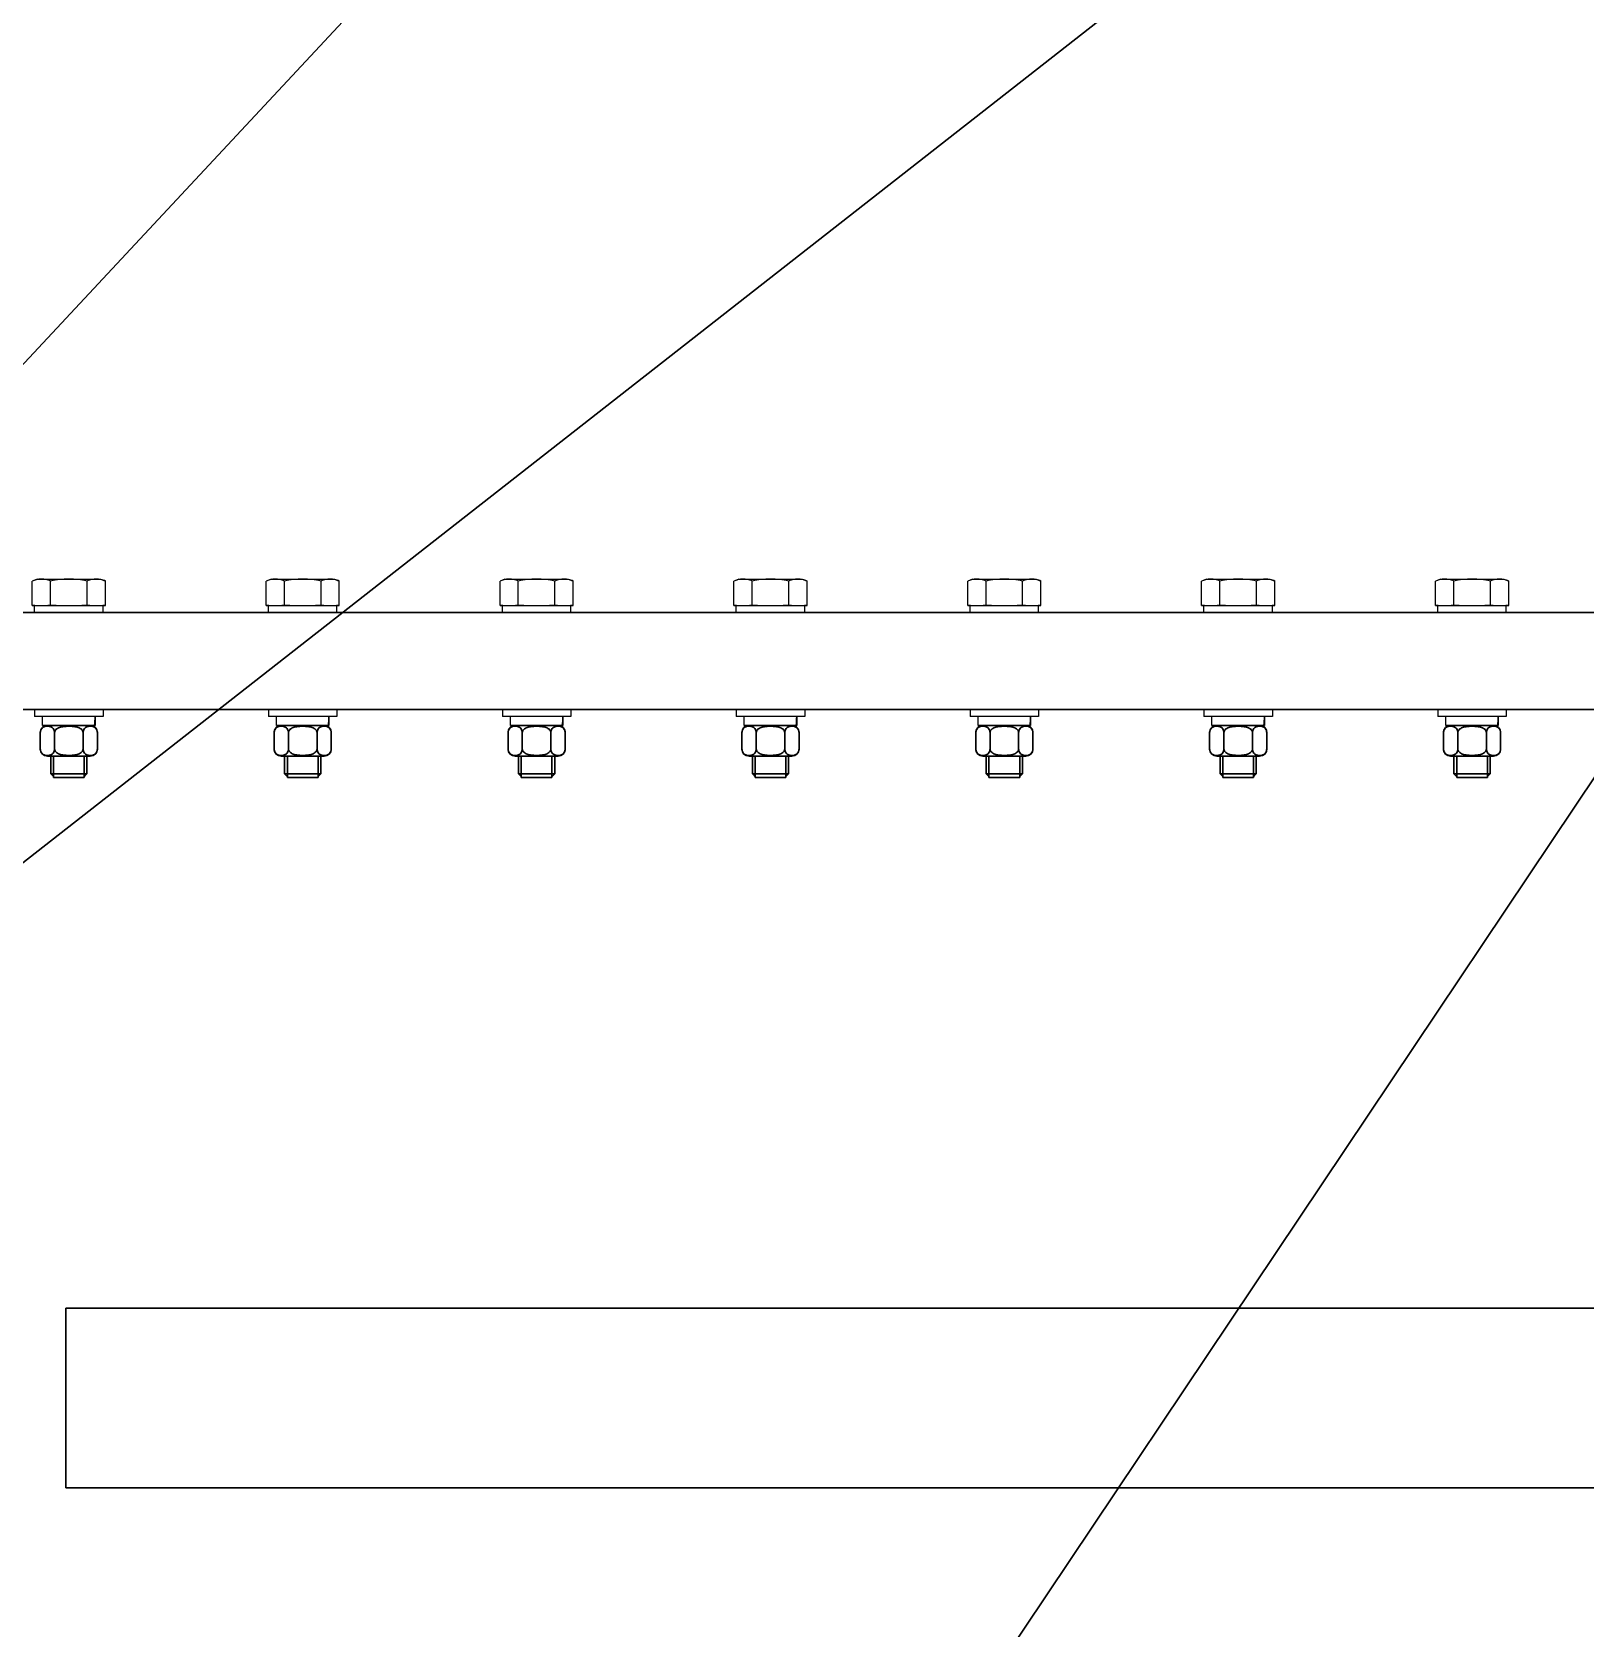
# Model space of a CAD drawing. Extents: x 54056 to 359947, y -41534 to 373650.
# Drawn here: x 80599 to 81143, y -35561 to -35001 of the extents above; entities that cross this region are included whole.
import ezdxf

# ---------------------------------------------------------------- set-up
doc = ezdxf.new("R2010")
doc.units = 0
doc.header["$LTSCALE"] = 3
doc.header["$MEASUREMENT"] = 0
doc.layers.get('0').update_dxf_attribs({"linetype": 'CONTINUOUS', "lineweight": 30})
doc.layers.add('02___PRT_ALL_AXES', color=7, linetype='CONTINUOUS')

msp = doc.modelspace()

# ---------------------------------------------------------------- linework, layer by layer
at = {"color": 1, "linetype": 'ByBlock'}
for p, q in [((80320.527, -35413.116), (80829.066, -34867.672)), ((80456.065, -35402.153), (81133.563, -34871.772)), ((80854.254, -35699.5), (81407.408, -34873.469))]:
    msp.add_line(p, q, dxfattribs=at)
at = {"color": 7, "linetype": 'Continuous'}
for p, q in [((79425.74, -35205.153), (81387.74, -35205.153)), ((80598.908, -35202.653), (80599.864, -35202.653)), ((80604.369, -35202.653), (80607.236, -35202.653)), ((80616.244, -35202.653), (80619.111, -35202.653)), ((80623.616, -35202.653), (80624.572, -35202.653)), ((80680.908, -35202.653), (80681.864, -35202.653)), ((80686.369, -35202.653), (80689.236, -35202.653)), ((80698.244, -35202.653), (80701.111, -35202.653)), ((80705.616, -35202.653), (80706.572, -35202.653)), ((80762.908, -35202.653), (80763.864, -35202.653)), ((80768.369, -35202.653), (80771.236, -35202.653)), ((80780.244, -35202.653), (80783.111, -35202.653)), ((80787.616, -35202.653), (80788.572, -35202.653)), ((80844.908, -35202.653), (80845.864, -35202.653)), ((80850.369, -35202.653), (80853.236, -35202.653)), ((80862.244, -35202.653), (80865.111, -35202.653)), ((80869.616, -35202.653), (80870.572, -35202.653)), ((80926.908, -35202.653), (80927.864, -35202.653)), ((80932.369, -35202.653), (80935.236, -35202.653)), ((80944.244, -35202.653), (80947.111, -35202.653)), ((80951.616, -35202.653), (80952.572, -35202.653)), ((81008.908, -35202.653), (81009.864, -35202.653)), ((81014.369, -35202.653), (81017.236, -35202.653)), ((81026.244, -35202.653), (81029.111, -35202.653)), ((81033.616, -35202.653), (81034.572, -35202.653)), ((81090.908, -35202.653), (81091.864, -35202.653)), ((81096.369, -35202.653), (81099.236, -35202.653)), ((81108.244, -35202.653), (81111.111, -35202.653)), ((81115.616, -35202.653), (81116.572, -35202.653)), ((81210.74, -35239.153), (79419.74, -35239.153)), ((80602.54, -35244.753), (80620.94, -35244.753)), ((80620.744, -35244.753), (80620.744, -35244.747)), ((80620.94, -35244.753), (80620.94, -35241.98)), ((80684.54, -35244.753), (80702.94, -35244.753)), ((80702.744, -35244.753), (80702.744, -35244.747)), ((80702.94, -35244.753), (80702.94, -35241.98)), ((80766.54, -35244.753), (80784.94, -35244.753)), ((80784.744, -35244.753), (80784.744, -35244.747)), ((80784.94, -35244.753), (80784.94, -35241.98)), ((80848.54, -35244.753), (80866.94, -35244.753)), ((80866.744, -35244.753), (80866.744, -35244.747)), ((80866.94, -35244.753), (80866.94, -35241.98)), ((80930.54, -35244.753), (80948.94, -35244.753)), ((80948.744, -35244.753), (80948.744, -35244.747)), ((80948.94, -35244.753), (80948.94, -35241.98)), ((81012.54, -35244.753), (81030.94, -35244.753)), ((81030.744, -35244.753), (81030.744, -35244.747)), ((81030.94, -35244.753), (81030.94, -35241.98)), ((81094.54, -35244.753), (81112.94, -35244.753)), ((81112.744, -35244.753), (81112.744, -35244.747)), ((81112.94, -35244.753), (81112.94, -35241.98)), ((80601.725, -35253.049), (80601.725, -35247.257)), ((80606.733, -35253.049), (80606.733, -35247.257)), ((80616.748, -35253.049), (80616.748, -35247.257)), ((80621.755, -35253.049), (80621.755, -35247.257)), ((80683.725, -35253.049), (80683.725, -35247.257)), ((80688.733, -35253.049), (80688.733, -35247.257)), ((80698.748, -35253.049), (80698.748, -35247.257)), ((80703.755, -35253.049), (80703.755, -35247.257)), ((80765.725, -35253.049), (80765.725, -35247.257)), ((80770.733, -35253.049), (80770.733, -35247.257)), ((80780.748, -35253.049), (80780.748, -35247.257)), ((80785.755, -35253.049), (80785.755, -35247.257)), ((80847.725, -35253.049), (80847.725, -35247.257)), ((80852.733, -35253.049), (80852.733, -35247.257)), ((80862.748, -35253.049), (80862.748, -35247.257)), ((80867.755, -35253.049), (80867.755, -35247.257)), ((80929.725, -35253.049), (80929.725, -35247.257)), ((80934.733, -35253.049), (80934.733, -35247.257)), ((80944.748, -35253.049), (80944.748, -35247.257)), ((80949.755, -35253.049), (80949.755, -35247.257)), ((81011.725, -35253.049), (81011.725, -35247.257)), ((81016.733, -35253.049), (81016.733, -35247.257)), ((81026.748, -35253.049), (81026.748, -35247.257)), ((81031.755, -35253.049), (81031.755, -35247.257)), ((81093.725, -35253.049), (81093.725, -35247.257)), ((81098.733, -35253.049), (81098.733, -35247.257)), ((81108.748, -35253.049), (81108.748, -35247.257)), ((81113.755, -35253.049), (81113.755, -35247.257)), ((80604.229, -35255.553), (80619.251, -35255.553)), ((80605.39, -35255.553), (80605.39, -35261.708)), ((80618.09, -35255.553), (80618.09, -35261.708)), ((80686.229, -35255.553), (80701.251, -35255.553)), ((80687.39, -35255.553), (80687.39, -35261.708)), ((80700.09, -35255.553), (80700.09, -35261.708)), ((80768.229, -35255.553), (80783.251, -35255.553)), ((80769.39, -35255.553), (80769.39, -35261.708)), ((80782.09, -35255.553), (80782.09, -35261.708)), ((80850.229, -35255.553), (80865.251, -35255.553)), ((80851.39, -35255.553), (80851.39, -35261.708)), ((80864.09, -35255.553), (80864.09, -35261.708)), ((80932.229, -35255.553), (80947.251, -35255.553)), ((80933.39, -35255.553), (80933.39, -35261.708)), ((80946.09, -35255.553), (80946.09, -35261.708)), ((81014.229, -35255.553), (81029.251, -35255.553)), ((81015.39, -35255.553), (81015.39, -35261.708)), ((81028.09, -35255.553), (81028.09, -35261.708)), ((81096.229, -35255.553), (81111.251, -35255.553)), ((81097.39, -35255.553), (81097.39, -35261.708)), ((81110.09, -35255.553), (81110.09, -35261.708)), ((80606.66, -35262.978), (80605.39, -35261.708)), ((80618.09, -35261.708), (80605.39, -35261.708)), ((80606.343, -35262.978), (80617.138, -35262.978)), ((80616.82, -35262.978), (80618.09, -35261.708)), ((80688.66, -35262.978), (80687.39, -35261.708)), ((80700.09, -35261.708), (80687.39, -35261.708)), ((80688.343, -35262.978), (80699.138, -35262.978)), ((80698.82, -35262.978), (80700.09, -35261.708)), ((80770.66, -35262.978), (80769.39, -35261.708)), ((80782.09, -35261.708), (80769.39, -35261.708)), ((80770.343, -35262.978), (80781.138, -35262.978)), ((80780.82, -35262.978), (80782.09, -35261.708)), ((80852.66, -35262.978), (80851.39, -35261.708)), ((80864.09, -35261.708), (80851.39, -35261.708)), ((80852.343, -35262.978), (80863.138, -35262.978)), ((80862.82, -35262.978), (80864.09, -35261.708)), ((80934.66, -35262.978), (80933.39, -35261.708)), ((80946.09, -35261.708), (80933.39, -35261.708)), ((80934.343, -35262.978), (80945.138, -35262.978)), ((80944.82, -35262.978), (80946.09, -35261.708)), ((81016.66, -35262.978), (81015.39, -35261.708)), ((81028.09, -35261.708), (81015.39, -35261.708)), ((81016.343, -35262.978), (81027.138, -35262.978)), ((81026.82, -35262.978), (81028.09, -35261.708)), ((81098.66, -35262.978), (81097.39, -35261.708)), ((81110.09, -35261.708), (81097.39, -35261.708)), ((81098.343, -35262.978), (81109.138, -35262.978)), ((81108.82, -35262.978), (81110.09, -35261.708)), ((80610.725, -35512.153), (80610.725, -35449.153)), ((81299.74, -35449.153), (80610.725, -35449.153)), ((80610.725, -35512.153), (81299.74, -35512.153))]:
    msp.add_line(p, q, dxfattribs=at)
at = {"color": 2, "linetype": 'Continuous'}
for p, q in [((80606.343, -35262.978), (80606.343, -35255.553)), ((80617.138, -35262.978), (80617.138, -35255.553)), ((80688.343, -35262.978), (80688.343, -35255.553)), ((80699.138, -35262.978), (80699.138, -35255.553)), ((80770.343, -35262.978), (80770.343, -35255.553)), ((80781.138, -35262.978), (80781.138, -35255.553)), ((80852.343, -35262.978), (80852.343, -35255.553)), ((80863.138, -35262.978), (80863.138, -35255.553)), ((80934.343, -35262.978), (80934.343, -35255.553)), ((80945.138, -35262.978), (80945.138, -35255.553)), ((81016.343, -35262.978), (81016.343, -35255.553)), ((81027.138, -35262.978), (81027.138, -35255.553)), ((81098.343, -35262.978), (81098.343, -35255.553)), ((81109.138, -35262.978), (81109.138, -35255.553))]:
    msp.add_line(p, q, dxfattribs=at)
at = {"color": 7, "linetype": 'Continuous'}
for centre, start, end in [((80604.229, -35247.257), 90, 179.99979), ((80619.251, -35247.257), 0, 90), ((80686.229, -35247.257), 90, 179.99979), ((80701.251, -35247.257), 0, 90), ((80768.229, -35247.257), 90, 179.99979), ((80783.251, -35247.257), 0, 90), ((80850.229, -35247.257), 90, 179.99979), ((80865.251, -35247.257), 0, 90), ((80932.229, -35247.257), 90, 179.99979), ((80947.251, -35247.257), 0, 90), ((81014.229, -35247.257), 90, 179.99979), ((81029.251, -35247.257), 0, 90), ((81096.229, -35247.257), 90, 179.99979), ((81111.251, -35247.257), 0, 90), ((80604.229, -35253.049), 180, 270), ((80619.251, -35253.049), 270, 359.99987), ((80686.229, -35253.049), 180, 270), ((80701.251, -35253.049), 270, 359.99987), ((80768.229, -35253.049), 180, 270), ((80783.251, -35253.049), 270, 359.99987), ((80850.229, -35253.049), 180, 270), ((80865.251, -35253.049), 270, 359.99987), ((80932.229, -35253.049), 180, 270), ((80947.251, -35253.049), 270, 359.99987), ((81014.229, -35253.049), 180, 270), ((81029.251, -35253.049), 270, 359.99987), ((81096.229, -35253.049), 180, 270), ((81111.251, -35253.049), 270, 359.99987)]:
    msp.add_arc(centre, 2.504, start, end, dxfattribs=at)
for centre, start_param, end_param in [((80611.74, -35241.48), 4.5058642, 4.7015192), ((80611.74, -35241.98), -1.7457208, -1.5527772), ((80693.74, -35241.48), 4.5058642, 4.7015192), ((80693.74, -35241.98), -1.7457208, -1.5527772), ((80775.74, -35241.48), 4.5058642, 4.7015192), ((80775.74, -35241.98), -1.7457208, -1.5527772), ((80857.74, -35241.48), 4.5058642, 4.7015192), ((80857.74, -35241.98), -1.7457208, -1.5527772), ((80939.74, -35241.48), 4.5058642, 4.7015192), ((80939.74, -35241.98), -1.7457208, -1.5527772), ((81021.74, -35241.48), 4.5058642, 4.7015192), ((81021.74, -35241.98), -1.7457208, -1.5527772), ((81103.74, -35241.48), 4.5058642, 4.7015192), ((81103.74, -35241.98), -1.7457208, -1.5527772)]:
    msp.add_ellipse(centre, major_axis=(0, 15.935), ratio=0.5773503, start_param=start_param, end_param=end_param, dxfattribs=at)
for points, knots in [([(80605.39, -35245.228), (80605.063, -35245.106), (80604.36, -35245.001), (80603.281, -35245.085), (80602.073, -35245.686), (80601.725, -35246.699), (80601.725, -35247.257)], [0, 0, 0, 0, 0.2140288, 0.4263906, 0.658478, 1, 1, 1, 1]), ([(80606.733, -35247.257), (80606.733, -35246.751), (80606.461, -35245.848), (80605.714, -35245.349), (80605.39, -35245.228)], [0, 0, 0, 0, 0.5933627, 1, 1, 1, 1]), ([(80616.748, -35247.257), (80616.748, -35247.011), (80616.588, -35246.512), (80616.056, -35245.975), (80615.404, -35245.606), (80614.463, -35245.279), (80613.23, -35245.081), (80611.741, -35245.018), (80610.251, -35245.081), (80609.018, -35245.278), (80608.077, -35245.606), (80607.425, -35245.975), (80606.892, -35246.512), (80606.733, -35247.011), (80606.733, -35247.257)], [0, 0, 0, 0, 0.0619982, 0.1243731, 0.1869244, 0.2495357, 0.3746946, 0.4999514, 0.6252133, 0.7503915, 0.8130192, 0.8755882, 0.9379929, 1, 1, 1, 1]), ([(80618.09, -35245.228), (80617.765, -35245.35), (80617.019, -35245.848), (80616.748, -35246.751), (80616.748, -35247.257)], [0, 0, 0, 0, 0.4066719, 1, 1, 1, 1]), ([(80621.755, -35247.257), (80621.755, -35246.699), (80621.407, -35245.686), (80620.199, -35245.085), (80619.12, -35245.001), (80618.417, -35245.106), (80618.09, -35245.228)], [0, 0, 0, 0, 0.3414928, 0.5735687, 0.7859444, 1, 1, 1, 1]), ([(80687.39, -35245.228), (80687.063, -35245.106), (80686.36, -35245.001), (80685.281, -35245.085), (80684.073, -35245.686), (80683.725, -35246.699), (80683.725, -35247.257)], [0, 0, 0, 0, 0.2140288, 0.4263906, 0.658478, 1, 1, 1, 1]), ([(80688.733, -35247.257), (80688.733, -35246.751), (80688.461, -35245.848), (80687.714, -35245.349), (80687.39, -35245.228)], [0, 0, 0, 0, 0.5933627, 1, 1, 1, 1]), ([(80698.748, -35247.257), (80698.748, -35247.011), (80698.588, -35246.512), (80698.056, -35245.975), (80697.404, -35245.606), (80696.463, -35245.279), (80695.23, -35245.081), (80693.741, -35245.018), (80692.251, -35245.081), (80691.018, -35245.278), (80690.077, -35245.606), (80689.425, -35245.975), (80688.892, -35246.512), (80688.733, -35247.011), (80688.733, -35247.257)], [0, 0, 0, 0, 0.0619982, 0.1243731, 0.1869244, 0.2495357, 0.3746946, 0.4999514, 0.6252133, 0.7503915, 0.8130192, 0.8755882, 0.9379929, 1, 1, 1, 1]), ([(80700.09, -35245.228), (80699.765, -35245.35), (80699.019, -35245.848), (80698.748, -35246.751), (80698.748, -35247.257)], [0, 0, 0, 0, 0.4066719, 1, 1, 1, 1]), ([(80703.755, -35247.257), (80703.755, -35246.699), (80703.407, -35245.686), (80702.199, -35245.085), (80701.12, -35245.001), (80700.417, -35245.106), (80700.09, -35245.228)], [0, 0, 0, 0, 0.3414928, 0.5735687, 0.7859444, 1, 1, 1, 1]), ([(80769.39, -35245.228), (80769.063, -35245.106), (80768.36, -35245.001), (80767.281, -35245.085), (80766.073, -35245.686), (80765.725, -35246.699), (80765.725, -35247.257)], [0, 0, 0, 0, 0.2140288, 0.4263906, 0.658478, 1, 1, 1, 1]), ([(80770.733, -35247.257), (80770.733, -35246.751), (80770.461, -35245.848), (80769.714, -35245.349), (80769.39, -35245.228)], [0, 0, 0, 0, 0.5933627, 1, 1, 1, 1]), ([(80780.748, -35247.257), (80780.748, -35247.011), (80780.588, -35246.512), (80780.056, -35245.975), (80779.404, -35245.606), (80778.463, -35245.279), (80777.23, -35245.081), (80775.741, -35245.018), (80774.251, -35245.081), (80773.018, -35245.278), (80772.077, -35245.606), (80771.425, -35245.975), (80770.892, -35246.512), (80770.733, -35247.011), (80770.733, -35247.257)], [0, 0, 0, 0, 0.0619982, 0.1243731, 0.1869244, 0.2495357, 0.3746946, 0.4999514, 0.6252133, 0.7503915, 0.8130192, 0.8755882, 0.9379929, 1, 1, 1, 1]), ([(80782.09, -35245.228), (80781.765, -35245.35), (80781.019, -35245.848), (80780.748, -35246.751), (80780.748, -35247.257)], [0, 0, 0, 0, 0.4066719, 1, 1, 1, 1]), ([(80785.755, -35247.257), (80785.755, -35246.699), (80785.407, -35245.686), (80784.199, -35245.085), (80783.12, -35245.001), (80782.417, -35245.106), (80782.09, -35245.228)], [0, 0, 0, 0, 0.3414928, 0.5735687, 0.7859444, 1, 1, 1, 1]), ([(80851.39, -35245.228), (80851.063, -35245.106), (80850.36, -35245.001), (80849.281, -35245.085), (80848.073, -35245.686), (80847.725, -35246.699), (80847.725, -35247.257)], [0, 0, 0, 0, 0.2140288, 0.4263906, 0.658478, 1, 1, 1, 1]), ([(80852.733, -35247.257), (80852.733, -35246.751), (80852.461, -35245.848), (80851.714, -35245.349), (80851.39, -35245.228)], [0, 0, 0, 0, 0.5933627, 1, 1, 1, 1]), ([(80862.748, -35247.257), (80862.748, -35247.011), (80862.588, -35246.512), (80862.056, -35245.975), (80861.404, -35245.606), (80860.463, -35245.279), (80859.23, -35245.081), (80857.741, -35245.018), (80856.251, -35245.081), (80855.018, -35245.278), (80854.077, -35245.606), (80853.425, -35245.975), (80852.892, -35246.512), (80852.733, -35247.011), (80852.733, -35247.257)], [0, 0, 0, 0, 0.0619982, 0.1243731, 0.1869244, 0.2495357, 0.3746946, 0.4999514, 0.6252133, 0.7503915, 0.8130192, 0.8755882, 0.9379929, 1, 1, 1, 1]), ([(80864.09, -35245.228), (80863.765, -35245.35), (80863.019, -35245.848), (80862.748, -35246.751), (80862.748, -35247.257)], [0, 0, 0, 0, 0.4066719, 1, 1, 1, 1]), ([(80867.755, -35247.257), (80867.755, -35246.699), (80867.407, -35245.686), (80866.199, -35245.085), (80865.12, -35245.001), (80864.417, -35245.106), (80864.09, -35245.228)], [0, 0, 0, 0, 0.3414928, 0.5735687, 0.7859444, 1, 1, 1, 1]), ([(80933.39, -35245.228), (80933.063, -35245.106), (80932.36, -35245.001), (80931.281, -35245.085), (80930.073, -35245.686), (80929.725, -35246.699), (80929.725, -35247.257)], [0, 0, 0, 0, 0.2140288, 0.4263906, 0.658478, 1, 1, 1, 1]), ([(80934.733, -35247.257), (80934.733, -35246.751), (80934.461, -35245.848), (80933.714, -35245.349), (80933.39, -35245.228)], [0, 0, 0, 0, 0.5933627, 1, 1, 1, 1]), ([(80944.748, -35247.257), (80944.748, -35247.011), (80944.588, -35246.512), (80944.056, -35245.975), (80943.404, -35245.606), (80942.463, -35245.279), (80941.23, -35245.081), (80939.741, -35245.018), (80938.251, -35245.081), (80937.018, -35245.278), (80936.077, -35245.606), (80935.425, -35245.975), (80934.892, -35246.512), (80934.733, -35247.011), (80934.733, -35247.257)], [0, 0, 0, 0, 0.0619982, 0.1243731, 0.1869244, 0.2495357, 0.3746946, 0.4999514, 0.6252133, 0.7503915, 0.8130192, 0.8755882, 0.9379929, 1, 1, 1, 1]), ([(80946.09, -35245.228), (80945.765, -35245.35), (80945.019, -35245.848), (80944.748, -35246.751), (80944.748, -35247.257)], [0, 0, 0, 0, 0.4066719, 1, 1, 1, 1]), ([(80949.755, -35247.257), (80949.755, -35246.699), (80949.407, -35245.686), (80948.199, -35245.085), (80947.12, -35245.001), (80946.417, -35245.106), (80946.09, -35245.228)], [0, 0, 0, 0, 0.3414928, 0.5735687, 0.7859444, 1, 1, 1, 1]), ([(81015.39, -35245.228), (81015.063, -35245.106), (81014.36, -35245.001), (81013.281, -35245.085), (81012.073, -35245.686), (81011.725, -35246.699), (81011.725, -35247.257)], [0, 0, 0, 0, 0.2140288, 0.4263906, 0.658478, 1, 1, 1, 1]), ([(81016.733, -35247.257), (81016.733, -35246.751), (81016.461, -35245.848), (81015.714, -35245.349), (81015.39, -35245.228)], [0, 0, 0, 0, 0.5933627, 1, 1, 1, 1]), ([(81026.748, -35247.257), (81026.748, -35247.011), (81026.588, -35246.512), (81026.056, -35245.975), (81025.404, -35245.606), (81024.463, -35245.279), (81023.23, -35245.081), (81021.741, -35245.018), (81020.251, -35245.081), (81019.018, -35245.278), (81018.077, -35245.606), (81017.425, -35245.975), (81016.892, -35246.512), (81016.733, -35247.011), (81016.733, -35247.257)], [0, 0, 0, 0, 0.0619982, 0.1243731, 0.1869244, 0.2495357, 0.3746946, 0.4999514, 0.6252133, 0.7503915, 0.8130192, 0.8755882, 0.9379929, 1, 1, 1, 1]), ([(81028.09, -35245.228), (81027.765, -35245.35), (81027.019, -35245.848), (81026.748, -35246.751), (81026.748, -35247.257)], [0, 0, 0, 0, 0.4066719, 1, 1, 1, 1]), ([(81031.755, -35247.257), (81031.755, -35246.699), (81031.407, -35245.686), (81030.199, -35245.085), (81029.12, -35245.001), (81028.417, -35245.106), (81028.09, -35245.228)], [0, 0, 0, 0, 0.3414928, 0.5735687, 0.7859444, 1, 1, 1, 1]), ([(81097.39, -35245.228), (81097.063, -35245.106), (81096.36, -35245.001), (81095.281, -35245.085), (81094.073, -35245.686), (81093.725, -35246.699), (81093.725, -35247.257)], [0, 0, 0, 0, 0.2140288, 0.4263906, 0.658478, 1, 1, 1, 1]), ([(81098.733, -35247.257), (81098.733, -35246.751), (81098.461, -35245.848), (81097.714, -35245.349), (81097.39, -35245.228)], [0, 0, 0, 0, 0.5933627, 1, 1, 1, 1]), ([(81108.748, -35247.257), (81108.748, -35247.011), (81108.588, -35246.512), (81108.056, -35245.975), (81107.404, -35245.606), (81106.463, -35245.279), (81105.23, -35245.081), (81103.741, -35245.018), (81102.251, -35245.081), (81101.018, -35245.278), (81100.077, -35245.606), (81099.425, -35245.975), (81098.892, -35246.512), (81098.733, -35247.011), (81098.733, -35247.257)], [0, 0, 0, 0, 0.0619982, 0.1243731, 0.1869244, 0.2495357, 0.3746946, 0.4999514, 0.6252133, 0.7503915, 0.8130192, 0.8755882, 0.9379929, 1, 1, 1, 1]), ([(81110.09, -35245.228), (81109.765, -35245.35), (81109.019, -35245.848), (81108.748, -35246.751), (81108.748, -35247.257)], [0, 0, 0, 0, 0.4066719, 1, 1, 1, 1]), ([(81113.755, -35247.257), (81113.755, -35246.699), (81113.407, -35245.686), (81112.199, -35245.085), (81111.12, -35245.001), (81110.417, -35245.106), (81110.09, -35245.228)], [0, 0, 0, 0, 0.3414928, 0.5735687, 0.7859444, 1, 1, 1, 1]), ([(80601.725, -35253.049), (80601.725, -35253.607), (80602.073, -35254.619), (80603.281, -35255.221), (80604.36, -35255.304), (80605.063, -35255.2), (80605.39, -35255.077)], [0, 0, 0, 0, 0.3414567, 0.5735418, 0.7859316, 1, 1, 1, 1]), ([(80605.39, -35255.077), (80605.715, -35254.956), (80606.461, -35254.458), (80606.733, -35253.554), (80606.733, -35253.049)], [0, 0, 0, 0, 0.4066668, 1, 1, 1, 1]), ([(80606.733, -35253.049), (80606.733, -35253.295), (80606.892, -35253.793), (80607.424, -35254.33), (80608.076, -35254.7), (80609.017, -35255.027), (80610.25, -35255.225), (80611.739, -35255.288), (80613.229, -35255.225), (80614.462, -35255.027), (80615.403, -35254.7), (80616.055, -35254.331), (80616.588, -35253.794), (80616.748, -35253.295), (80616.748, -35253.049)], [0, 0, 0, 0, 0.0619976, 0.1243723, 0.1869241, 0.249535, 0.3746935, 0.4999505, 0.6252127, 0.7503919, 0.8130201, 0.8755886, 0.9379912, 1, 1, 1, 1]), ([(80616.748, -35253.049), (80616.748, -35253.554), (80617.019, -35254.458), (80617.765, -35254.956), (80618.09, -35255.078)], [0, 0, 0, 0, 0.5933064, 1, 1, 1, 1]), ([(80618.09, -35255.078), (80618.417, -35255.2), (80619.12, -35255.304), (80620.199, -35255.221), (80621.407, -35254.62), (80621.755, -35253.607), (80621.755, -35253.049)], [0, 0, 0, 0, 0.2140404, 0.4264122, 0.6585092, 1, 1, 1, 1]), ([(80683.725, -35253.049), (80683.725, -35253.607), (80684.073, -35254.619), (80685.281, -35255.221), (80686.36, -35255.304), (80687.063, -35255.2), (80687.39, -35255.077)], [0, 0, 0, 0, 0.3414567, 0.5735418, 0.7859316, 1, 1, 1, 1]), ([(80687.39, -35255.077), (80687.715, -35254.956), (80688.461, -35254.458), (80688.733, -35253.554), (80688.733, -35253.049)], [0, 0, 0, 0, 0.4066668, 1, 1, 1, 1]), ([(80688.733, -35253.049), (80688.733, -35253.295), (80688.892, -35253.793), (80689.424, -35254.33), (80690.076, -35254.7), (80691.017, -35255.027), (80692.25, -35255.225), (80693.739, -35255.288), (80695.229, -35255.225), (80696.462, -35255.027), (80697.403, -35254.7), (80698.055, -35254.331), (80698.588, -35253.794), (80698.748, -35253.295), (80698.748, -35253.049)], [0, 0, 0, 0, 0.0619976, 0.1243723, 0.1869241, 0.249535, 0.3746935, 0.4999505, 0.6252127, 0.7503919, 0.8130201, 0.8755886, 0.9379912, 1, 1, 1, 1]), ([(80698.748, -35253.049), (80698.748, -35253.554), (80699.019, -35254.458), (80699.765, -35254.956), (80700.09, -35255.078)], [0, 0, 0, 0, 0.5933064, 1, 1, 1, 1]), ([(80700.09, -35255.078), (80700.417, -35255.2), (80701.12, -35255.304), (80702.199, -35255.221), (80703.407, -35254.62), (80703.755, -35253.607), (80703.755, -35253.049)], [0, 0, 0, 0, 0.2140404, 0.4264122, 0.6585092, 1, 1, 1, 1]), ([(80765.725, -35253.049), (80765.725, -35253.607), (80766.073, -35254.619), (80767.281, -35255.221), (80768.36, -35255.304), (80769.063, -35255.2), (80769.39, -35255.077)], [0, 0, 0, 0, 0.3414567, 0.5735418, 0.7859316, 1, 1, 1, 1]), ([(80769.39, -35255.077), (80769.715, -35254.956), (80770.461, -35254.458), (80770.733, -35253.554), (80770.733, -35253.049)], [0, 0, 0, 0, 0.4066668, 1, 1, 1, 1]), ([(80770.733, -35253.049), (80770.733, -35253.295), (80770.892, -35253.793), (80771.424, -35254.33), (80772.076, -35254.7), (80773.017, -35255.027), (80774.25, -35255.225), (80775.739, -35255.288), (80777.229, -35255.225), (80778.462, -35255.027), (80779.403, -35254.7), (80780.055, -35254.331), (80780.588, -35253.794), (80780.748, -35253.295), (80780.748, -35253.049)], [0, 0, 0, 0, 0.0619976, 0.1243723, 0.1869241, 0.249535, 0.3746935, 0.4999505, 0.6252127, 0.7503919, 0.8130201, 0.8755886, 0.9379912, 1, 1, 1, 1]), ([(80780.748, -35253.049), (80780.748, -35253.554), (80781.019, -35254.458), (80781.765, -35254.956), (80782.09, -35255.078)], [0, 0, 0, 0, 0.5933064, 1, 1, 1, 1]), ([(80782.09, -35255.078), (80782.417, -35255.2), (80783.12, -35255.304), (80784.199, -35255.221), (80785.407, -35254.62), (80785.755, -35253.607), (80785.755, -35253.049)], [0, 0, 0, 0, 0.2140404, 0.4264122, 0.6585092, 1, 1, 1, 1]), ([(80847.725, -35253.049), (80847.725, -35253.607), (80848.073, -35254.619), (80849.281, -35255.221), (80850.36, -35255.304), (80851.063, -35255.2), (80851.39, -35255.077)], [0, 0, 0, 0, 0.3414567, 0.5735418, 0.7859316, 1, 1, 1, 1]), ([(80851.39, -35255.077), (80851.715, -35254.956), (80852.461, -35254.458), (80852.733, -35253.554), (80852.733, -35253.049)], [0, 0, 0, 0, 0.4066668, 1, 1, 1, 1]), ([(80852.733, -35253.049), (80852.733, -35253.295), (80852.892, -35253.793), (80853.424, -35254.33), (80854.076, -35254.7), (80855.017, -35255.027), (80856.25, -35255.225), (80857.739, -35255.288), (80859.229, -35255.225), (80860.462, -35255.027), (80861.403, -35254.7), (80862.055, -35254.331), (80862.588, -35253.794), (80862.748, -35253.295), (80862.748, -35253.049)], [0, 0, 0, 0, 0.0619976, 0.1243723, 0.1869241, 0.249535, 0.3746935, 0.4999505, 0.6252127, 0.7503919, 0.8130201, 0.8755886, 0.9379912, 1, 1, 1, 1]), ([(80862.748, -35253.049), (80862.748, -35253.554), (80863.019, -35254.458), (80863.765, -35254.956), (80864.09, -35255.078)], [0, 0, 0, 0, 0.5933064, 1, 1, 1, 1]), ([(80864.09, -35255.078), (80864.417, -35255.2), (80865.12, -35255.304), (80866.199, -35255.221), (80867.407, -35254.62), (80867.755, -35253.607), (80867.755, -35253.049)], [0, 0, 0, 0, 0.2140404, 0.4264122, 0.6585092, 1, 1, 1, 1]), ([(80929.725, -35253.049), (80929.725, -35253.607), (80930.073, -35254.619), (80931.281, -35255.221), (80932.36, -35255.304), (80933.063, -35255.2), (80933.39, -35255.077)], [0, 0, 0, 0, 0.3414567, 0.5735418, 0.7859316, 1, 1, 1, 1]), ([(80933.39, -35255.077), (80933.715, -35254.956), (80934.461, -35254.458), (80934.733, -35253.554), (80934.733, -35253.049)], [0, 0, 0, 0, 0.4066668, 1, 1, 1, 1]), ([(80934.733, -35253.049), (80934.733, -35253.295), (80934.892, -35253.793), (80935.424, -35254.33), (80936.076, -35254.7), (80937.017, -35255.027), (80938.25, -35255.225), (80939.739, -35255.288), (80941.229, -35255.225), (80942.462, -35255.027), (80943.403, -35254.7), (80944.055, -35254.331), (80944.588, -35253.794), (80944.748, -35253.295), (80944.748, -35253.049)], [0, 0, 0, 0, 0.0619976, 0.1243723, 0.1869241, 0.249535, 0.3746935, 0.4999505, 0.6252127, 0.7503919, 0.8130201, 0.8755886, 0.9379912, 1, 1, 1, 1]), ([(80944.748, -35253.049), (80944.748, -35253.554), (80945.019, -35254.458), (80945.765, -35254.956), (80946.09, -35255.078)], [0, 0, 0, 0, 0.5933064, 1, 1, 1, 1]), ([(80946.09, -35255.078), (80946.417, -35255.2), (80947.12, -35255.304), (80948.199, -35255.221), (80949.407, -35254.62), (80949.755, -35253.607), (80949.755, -35253.049)], [0, 0, 0, 0, 0.2140404, 0.4264122, 0.6585092, 1, 1, 1, 1]), ([(81011.725, -35253.049), (81011.725, -35253.607), (81012.073, -35254.619), (81013.281, -35255.221), (81014.36, -35255.304), (81015.063, -35255.2), (81015.39, -35255.077)], [0, 0, 0, 0, 0.3414567, 0.5735418, 0.7859316, 1, 1, 1, 1]), ([(81015.39, -35255.077), (81015.715, -35254.956), (81016.461, -35254.458), (81016.733, -35253.554), (81016.733, -35253.049)], [0, 0, 0, 0, 0.4066668, 1, 1, 1, 1]), ([(81016.733, -35253.049), (81016.733, -35253.295), (81016.892, -35253.793), (81017.424, -35254.33), (81018.076, -35254.7), (81019.017, -35255.027), (81020.25, -35255.225), (81021.739, -35255.288), (81023.229, -35255.225), (81024.462, -35255.027), (81025.403, -35254.7), (81026.055, -35254.331), (81026.588, -35253.794), (81026.748, -35253.295), (81026.748, -35253.049)], [0, 0, 0, 0, 0.0619976, 0.1243723, 0.1869241, 0.249535, 0.3746935, 0.4999505, 0.6252127, 0.7503919, 0.8130201, 0.8755886, 0.9379912, 1, 1, 1, 1]), ([(81026.748, -35253.049), (81026.748, -35253.554), (81027.019, -35254.458), (81027.765, -35254.956), (81028.09, -35255.078)], [0, 0, 0, 0, 0.5933064, 1, 1, 1, 1]), ([(81028.09, -35255.078), (81028.417, -35255.2), (81029.12, -35255.304), (81030.199, -35255.221), (81031.407, -35254.62), (81031.755, -35253.607), (81031.755, -35253.049)], [0, 0, 0, 0, 0.2140404, 0.4264122, 0.6585092, 1, 1, 1, 1]), ([(81093.725, -35253.049), (81093.725, -35253.607), (81094.073, -35254.619), (81095.281, -35255.221), (81096.36, -35255.304), (81097.063, -35255.2), (81097.39, -35255.077)], [0, 0, 0, 0, 0.3414567, 0.5735418, 0.7859316, 1, 1, 1, 1]), ([(81097.39, -35255.077), (81097.715, -35254.956), (81098.461, -35254.458), (81098.733, -35253.554), (81098.733, -35253.049)], [0, 0, 0, 0, 0.4066668, 1, 1, 1, 1]), ([(81098.733, -35253.049), (81098.733, -35253.295), (81098.892, -35253.793), (81099.424, -35254.33), (81100.076, -35254.7), (81101.017, -35255.027), (81102.25, -35255.225), (81103.739, -35255.288), (81105.229, -35255.225), (81106.462, -35255.027), (81107.403, -35254.7), (81108.055, -35254.331), (81108.588, -35253.794), (81108.748, -35253.295), (81108.748, -35253.049)], [0, 0, 0, 0, 0.0619976, 0.1243723, 0.1869241, 0.249535, 0.3746935, 0.4999505, 0.6252127, 0.7503919, 0.8130201, 0.8755886, 0.9379912, 1, 1, 1, 1]), ([(81108.748, -35253.049), (81108.748, -35253.554), (81109.019, -35254.458), (81109.765, -35254.956), (81110.09, -35255.078)], [0, 0, 0, 0, 0.5933064, 1, 1, 1, 1]), ([(81110.09, -35255.078), (81110.417, -35255.2), (81111.12, -35255.304), (81112.199, -35255.221), (81113.407, -35254.62), (81113.755, -35253.607), (81113.755, -35253.049)], [0, 0, 0, 0, 0.2140404, 0.4264122, 0.6585092, 1, 1, 1, 1])]:
    msp.add_open_spline(points, degree=3, knots=knots, dxfattribs=at)
at = {"layer": '02___PRT_ALL_AXES', "color": 7, "linetype": 'Continuous'}
for p, q in [((80600.628, -35193.407), (80598.908, -35194.119)), ((80598.908, -35202.653), (80598.908, -35194.119)), ((80600.628, -35193.407), (80622.853, -35193.407)), ((80605.324, -35202.653), (80605.324, -35194.119)), ((80618.156, -35202.653), (80618.156, -35194.119)), ((80622.853, -35193.407), (80624.572, -35194.119)), ((80624.572, -35202.653), (80624.572, -35194.119)), ((80682.628, -35193.407), (80680.908, -35194.119)), ((80680.908, -35202.653), (80680.908, -35194.119)), ((80682.628, -35193.407), (80704.853, -35193.407)), ((80687.324, -35202.653), (80687.324, -35194.119)), ((80700.156, -35202.653), (80700.156, -35194.119)), ((80704.853, -35193.407), (80706.572, -35194.119)), ((80706.572, -35202.653), (80706.572, -35194.119)), ((80764.628, -35193.407), (80762.908, -35194.119)), ((80762.908, -35202.653), (80762.908, -35194.119)), ((80764.628, -35193.407), (80786.853, -35193.407)), ((80769.324, -35202.653), (80769.324, -35194.119)), ((80782.156, -35202.653), (80782.156, -35194.119)), ((80786.853, -35193.407), (80788.572, -35194.119)), ((80788.572, -35202.653), (80788.572, -35194.119)), ((80846.628, -35193.407), (80844.908, -35194.119)), ((80844.908, -35202.653), (80844.908, -35194.119)), ((80846.628, -35193.407), (80868.853, -35193.407)), ((80851.324, -35202.653), (80851.324, -35194.119)), ((80864.156, -35202.653), (80864.156, -35194.119)), ((80868.853, -35193.407), (80870.572, -35194.119)), ((80870.572, -35202.653), (80870.572, -35194.119)), ((80928.628, -35193.407), (80926.908, -35194.119)), ((80926.908, -35202.653), (80926.908, -35194.119)), ((80928.628, -35193.407), (80950.853, -35193.407)), ((80933.324, -35202.653), (80933.324, -35194.119)), ((80946.156, -35202.653), (80946.156, -35194.119)), ((80950.853, -35193.407), (80952.572, -35194.119)), ((80952.572, -35202.653), (80952.572, -35194.119)), ((81010.628, -35193.407), (81008.908, -35194.119)), ((81008.908, -35202.653), (81008.908, -35194.119)), ((81010.628, -35193.407), (81032.853, -35193.407)), ((81015.324, -35202.653), (81015.324, -35194.119)), ((81028.156, -35202.653), (81028.156, -35194.119)), ((81032.853, -35193.407), (81034.572, -35194.119)), ((81034.572, -35202.653), (81034.572, -35194.119)), ((81092.628, -35193.407), (81090.908, -35194.119)), ((81090.908, -35202.653), (81090.908, -35194.119)), ((81092.628, -35193.407), (81114.853, -35193.407)), ((81097.324, -35202.653), (81097.324, -35194.119)), ((81110.156, -35202.653), (81110.156, -35194.119)), ((81114.853, -35193.407), (81116.572, -35194.119)), ((81116.572, -35202.653), (81116.572, -35194.119)), ((80599.74, -35205.153), (80599.74, -35202.653)), ((80599.864, -35202.653), (80604.369, -35202.653)), ((80607.236, -35202.653), (80616.244, -35202.653)), ((80619.111, -35202.653), (80623.616, -35202.653)), ((80623.74, -35205.153), (80623.74, -35202.653)), ((80681.74, -35205.153), (80681.74, -35202.653)), ((80681.864, -35202.653), (80686.369, -35202.653)), ((80689.236, -35202.653), (80698.244, -35202.653)), ((80701.111, -35202.653), (80705.616, -35202.653)), ((80705.74, -35205.153), (80705.74, -35202.653)), ((80763.74, -35205.153), (80763.74, -35202.653)), ((80763.864, -35202.653), (80768.369, -35202.653)), ((80771.236, -35202.653), (80780.244, -35202.653)), ((80783.111, -35202.653), (80787.616, -35202.653)), ((80787.74, -35205.153), (80787.74, -35202.653)), ((80845.74, -35205.153), (80845.74, -35202.653)), ((80845.864, -35202.653), (80850.369, -35202.653)), ((80853.236, -35202.653), (80862.244, -35202.653)), ((80865.111, -35202.653), (80869.616, -35202.653)), ((80869.74, -35205.153), (80869.74, -35202.653)), ((80927.74, -35205.153), (80927.74, -35202.653)), ((80927.864, -35202.653), (80932.369, -35202.653)), ((80935.236, -35202.653), (80944.244, -35202.653)), ((80947.111, -35202.653), (80951.616, -35202.653)), ((80951.74, -35205.153), (80951.74, -35202.653)), ((81009.74, -35205.153), (81009.74, -35202.653)), ((81009.864, -35202.653), (81014.369, -35202.653)), ((81017.236, -35202.653), (81026.244, -35202.653)), ((81029.111, -35202.653), (81033.616, -35202.653)), ((81033.74, -35205.153), (81033.74, -35202.653)), ((81091.74, -35205.153), (81091.74, -35202.653)), ((81091.864, -35202.653), (81096.369, -35202.653)), ((81099.236, -35202.653), (81108.244, -35202.653)), ((81111.111, -35202.653), (81115.616, -35202.653)), ((81115.74, -35205.153), (81115.74, -35202.653)), ((80599.74, -35239.153), (80599.74, -35241.653)), ((80623.74, -35239.153), (80623.74, -35241.653)), ((80681.74, -35239.153), (80681.74, -35241.653)), ((80705.74, -35239.153), (80705.74, -35241.653)), ((80763.74, -35239.153), (80763.74, -35241.653)), ((80787.74, -35239.153), (80787.74, -35241.653)), ((80845.74, -35239.153), (80845.74, -35241.653)), ((80869.74, -35239.153), (80869.74, -35241.653)), ((80927.74, -35239.153), (80927.74, -35241.653)), ((80951.74, -35239.153), (80951.74, -35241.653)), ((81009.74, -35239.153), (81009.74, -35241.653)), ((81033.74, -35239.153), (81033.74, -35241.653)), ((81091.74, -35239.153), (81091.74, -35241.653)), ((81115.74, -35239.153), (81115.74, -35241.653)), ((80623.74, -35241.653), (80599.74, -35241.653)), ((80602.54, -35244.753), (80602.54, -35241.653)), ((80705.74, -35241.653), (80681.74, -35241.653)), ((80684.54, -35244.753), (80684.54, -35241.653)), ((80787.74, -35241.653), (80763.74, -35241.653)), ((80766.54, -35244.753), (80766.54, -35241.653)), ((80869.74, -35241.653), (80845.74, -35241.653)), ((80848.54, -35244.753), (80848.54, -35241.653)), ((80951.74, -35241.653), (80927.74, -35241.653)), ((80930.54, -35244.753), (80930.54, -35241.653)), ((81033.74, -35241.653), (81009.74, -35241.653)), ((81012.54, -35244.753), (81012.54, -35241.653)), ((81115.74, -35241.653), (81091.74, -35241.653)), ((81094.54, -35244.753), (81094.54, -35241.653))]:
    msp.add_line(p, q, dxfattribs=at)
for points, knots in [([(80600.664, -35193.562), (80600.516, -35193.593), (80599.918, -35193.736), (80599.336, -35193.942), (80598.908, -35194.119)], [0, 0, 0, 0, 0.2461746, 1, 1, 1, 1]), ([(80602.116, -35193.407), (80601.995, -35193.407), (80601.508, -35193.42), (80601.022, -35193.487), (80600.664, -35193.562)], [0, 0, 0, 0, 0.2488598, 1, 1, 1, 1]), ([(80605.324, -35194.119), (80604.807, -35193.905), (80604.015, -35193.634), (80602.929, -35193.44), (80602.386, -35193.407), (80602.116, -35193.407)], [0, 0, 0, 0, 0.5077631, 0.7551173, 1, 1, 1, 1]), ([(80611.74, -35193.407), (80610.663, -35193.407), (80608.507, -35193.541), (80606.379, -35193.901), (80605.324, -35194.119)], [0, 0, 0, 0, 0.4999515, 1, 1, 1, 1]), ([(80618.156, -35194.119), (80617.101, -35193.901), (80614.973, -35193.541), (80612.817, -35193.407), (80611.74, -35193.407)], [0, 0, 0, 0, 0.500044, 1, 1, 1, 1]), ([(80621.364, -35193.407), (80621.094, -35193.407), (80620.551, -35193.44), (80619.465, -35193.634), (80618.673, -35193.905), (80618.156, -35194.119)], [0, 0, 0, 0, 0.2448803, 0.4922326, 1, 1, 1, 1]), ([(80624.572, -35194.119), (80624.055, -35193.905), (80623.263, -35193.634), (80622.176, -35193.44), (80621.633, -35193.407), (80621.364, -35193.407)], [0, 0, 0, 0, 0.5077631, 0.7551173, 1, 1, 1, 1]), ([(80682.664, -35193.562), (80682.516, -35193.593), (80681.918, -35193.736), (80681.336, -35193.942), (80680.908, -35194.119)], [0, 0, 0, 0, 0.2461746, 1, 1, 1, 1]), ([(80684.116, -35193.407), (80683.995, -35193.407), (80683.508, -35193.42), (80683.022, -35193.487), (80682.664, -35193.562)], [0, 0, 0, 0, 0.2488598, 1, 1, 1, 1]), ([(80687.324, -35194.119), (80686.807, -35193.905), (80686.015, -35193.634), (80684.929, -35193.44), (80684.386, -35193.407), (80684.116, -35193.407)], [0, 0, 0, 0, 0.5077631, 0.7551173, 1, 1, 1, 1]), ([(80693.74, -35193.407), (80692.663, -35193.407), (80690.507, -35193.541), (80688.379, -35193.901), (80687.324, -35194.119)], [0, 0, 0, 0, 0.4999515, 1, 1, 1, 1]), ([(80700.156, -35194.119), (80699.101, -35193.901), (80696.973, -35193.541), (80694.817, -35193.407), (80693.74, -35193.407)], [0, 0, 0, 0, 0.500044, 1, 1, 1, 1]), ([(80703.364, -35193.407), (80703.094, -35193.407), (80702.551, -35193.44), (80701.465, -35193.634), (80700.673, -35193.905), (80700.156, -35194.119)], [0, 0, 0, 0, 0.2448803, 0.4922326, 1, 1, 1, 1]), ([(80706.572, -35194.119), (80706.055, -35193.905), (80705.263, -35193.634), (80704.176, -35193.44), (80703.633, -35193.407), (80703.364, -35193.407)], [0, 0, 0, 0, 0.5077631, 0.7551173, 1, 1, 1, 1]), ([(80764.664, -35193.562), (80764.516, -35193.593), (80763.918, -35193.736), (80763.336, -35193.942), (80762.908, -35194.119)], [0, 0, 0, 0, 0.2461746, 1, 1, 1, 1]), ([(80766.116, -35193.407), (80765.995, -35193.407), (80765.508, -35193.42), (80765.022, -35193.487), (80764.664, -35193.562)], [0, 0, 0, 0, 0.2488598, 1, 1, 1, 1]), ([(80769.324, -35194.119), (80768.807, -35193.905), (80768.015, -35193.634), (80766.929, -35193.44), (80766.386, -35193.407), (80766.116, -35193.407)], [0, 0, 0, 0, 0.5077631, 0.7551173, 1, 1, 1, 1]), ([(80775.74, -35193.407), (80774.663, -35193.407), (80772.507, -35193.541), (80770.379, -35193.901), (80769.324, -35194.119)], [0, 0, 0, 0, 0.4999515, 1, 1, 1, 1]), ([(80782.156, -35194.119), (80781.101, -35193.901), (80778.973, -35193.541), (80776.817, -35193.407), (80775.74, -35193.407)], [0, 0, 0, 0, 0.500044, 1, 1, 1, 1]), ([(80785.364, -35193.407), (80785.094, -35193.407), (80784.551, -35193.44), (80783.465, -35193.634), (80782.673, -35193.905), (80782.156, -35194.119)], [0, 0, 0, 0, 0.2448803, 0.4922326, 1, 1, 1, 1]), ([(80788.572, -35194.119), (80788.055, -35193.905), (80787.263, -35193.634), (80786.176, -35193.44), (80785.633, -35193.407), (80785.364, -35193.407)], [0, 0, 0, 0, 0.5077631, 0.7551173, 1, 1, 1, 1]), ([(80846.664, -35193.562), (80846.516, -35193.593), (80845.918, -35193.736), (80845.336, -35193.942), (80844.908, -35194.119)], [0, 0, 0, 0, 0.2461746, 1, 1, 1, 1]), ([(80848.116, -35193.407), (80847.995, -35193.407), (80847.508, -35193.42), (80847.022, -35193.487), (80846.664, -35193.562)], [0, 0, 0, 0, 0.2488598, 1, 1, 1, 1]), ([(80851.324, -35194.119), (80850.807, -35193.905), (80850.015, -35193.634), (80848.929, -35193.44), (80848.386, -35193.407), (80848.116, -35193.407)], [0, 0, 0, 0, 0.5077631, 0.7551173, 1, 1, 1, 1]), ([(80857.74, -35193.407), (80856.663, -35193.407), (80854.507, -35193.541), (80852.379, -35193.901), (80851.324, -35194.119)], [0, 0, 0, 0, 0.4999515, 1, 1, 1, 1]), ([(80864.156, -35194.119), (80863.101, -35193.901), (80860.973, -35193.541), (80858.817, -35193.407), (80857.74, -35193.407)], [0, 0, 0, 0, 0.500044, 1, 1, 1, 1]), ([(80867.364, -35193.407), (80867.094, -35193.407), (80866.551, -35193.44), (80865.465, -35193.634), (80864.673, -35193.905), (80864.156, -35194.119)], [0, 0, 0, 0, 0.2448803, 0.4922326, 1, 1, 1, 1]), ([(80870.572, -35194.119), (80870.055, -35193.905), (80869.263, -35193.634), (80868.176, -35193.44), (80867.633, -35193.407), (80867.364, -35193.407)], [0, 0, 0, 0, 0.5077631, 0.7551173, 1, 1, 1, 1]), ([(80928.664, -35193.562), (80928.516, -35193.593), (80927.918, -35193.736), (80927.336, -35193.942), (80926.908, -35194.119)], [0, 0, 0, 0, 0.2461746, 1, 1, 1, 1]), ([(80930.116, -35193.407), (80929.995, -35193.407), (80929.508, -35193.42), (80929.022, -35193.487), (80928.664, -35193.562)], [0, 0, 0, 0, 0.2488598, 1, 1, 1, 1]), ([(80933.324, -35194.119), (80932.807, -35193.905), (80932.015, -35193.634), (80930.929, -35193.44), (80930.386, -35193.407), (80930.116, -35193.407)], [0, 0, 0, 0, 0.5077631, 0.7551173, 1, 1, 1, 1]), ([(80939.74, -35193.407), (80938.663, -35193.407), (80936.507, -35193.541), (80934.379, -35193.901), (80933.324, -35194.119)], [0, 0, 0, 0, 0.4999515, 1, 1, 1, 1]), ([(80946.156, -35194.119), (80945.101, -35193.901), (80942.973, -35193.541), (80940.817, -35193.407), (80939.74, -35193.407)], [0, 0, 0, 0, 0.500044, 1, 1, 1, 1]), ([(80949.364, -35193.407), (80949.094, -35193.407), (80948.551, -35193.44), (80947.465, -35193.634), (80946.673, -35193.905), (80946.156, -35194.119)], [0, 0, 0, 0, 0.2448803, 0.4922326, 1, 1, 1, 1]), ([(80952.572, -35194.119), (80952.055, -35193.905), (80951.263, -35193.634), (80950.176, -35193.44), (80949.633, -35193.407), (80949.364, -35193.407)], [0, 0, 0, 0, 0.5077631, 0.7551173, 1, 1, 1, 1]), ([(81010.664, -35193.562), (81010.516, -35193.593), (81009.918, -35193.736), (81009.336, -35193.942), (81008.908, -35194.119)], [0, 0, 0, 0, 0.2461746, 1, 1, 1, 1]), ([(81012.116, -35193.407), (81011.995, -35193.407), (81011.508, -35193.42), (81011.022, -35193.487), (81010.664, -35193.562)], [0, 0, 0, 0, 0.2488598, 1, 1, 1, 1]), ([(81015.324, -35194.119), (81014.807, -35193.905), (81014.015, -35193.634), (81012.929, -35193.44), (81012.386, -35193.407), (81012.116, -35193.407)], [0, 0, 0, 0, 0.5077631, 0.7551173, 1, 1, 1, 1]), ([(81021.74, -35193.407), (81020.663, -35193.407), (81018.507, -35193.541), (81016.379, -35193.901), (81015.324, -35194.119)], [0, 0, 0, 0, 0.4999515, 1, 1, 1, 1]), ([(81028.156, -35194.119), (81027.101, -35193.901), (81024.973, -35193.541), (81022.817, -35193.407), (81021.74, -35193.407)], [0, 0, 0, 0, 0.500044, 1, 1, 1, 1]), ([(81031.364, -35193.407), (81031.094, -35193.407), (81030.551, -35193.44), (81029.465, -35193.634), (81028.673, -35193.905), (81028.156, -35194.119)], [0, 0, 0, 0, 0.2448803, 0.4922326, 1, 1, 1, 1]), ([(81034.572, -35194.119), (81034.055, -35193.905), (81033.263, -35193.634), (81032.176, -35193.44), (81031.633, -35193.407), (81031.364, -35193.407)], [0, 0, 0, 0, 0.5077631, 0.7551173, 1, 1, 1, 1]), ([(81092.664, -35193.562), (81092.516, -35193.593), (81091.918, -35193.736), (81091.336, -35193.942), (81090.908, -35194.119)], [0, 0, 0, 0, 0.2461746, 1, 1, 1, 1]), ([(81094.116, -35193.407), (81093.995, -35193.407), (81093.508, -35193.42), (81093.022, -35193.487), (81092.664, -35193.562)], [0, 0, 0, 0, 0.2488598, 1, 1, 1, 1]), ([(81097.324, -35194.119), (81096.807, -35193.905), (81096.015, -35193.634), (81094.929, -35193.44), (81094.386, -35193.407), (81094.116, -35193.407)], [0, 0, 0, 0, 0.5077631, 0.7551173, 1, 1, 1, 1]), ([(81103.74, -35193.407), (81102.663, -35193.407), (81100.507, -35193.541), (81098.379, -35193.901), (81097.324, -35194.119)], [0, 0, 0, 0, 0.4999515, 1, 1, 1, 1]), ([(81110.156, -35194.119), (81109.101, -35193.901), (81106.973, -35193.541), (81104.817, -35193.407), (81103.74, -35193.407)], [0, 0, 0, 0, 0.500044, 1, 1, 1, 1]), ([(81113.364, -35193.407), (81113.094, -35193.407), (81112.551, -35193.44), (81111.465, -35193.634), (81110.673, -35193.905), (81110.156, -35194.119)], [0, 0, 0, 0, 0.2448803, 0.4922326, 1, 1, 1, 1]), ([(81116.572, -35194.119), (81116.055, -35193.905), (81115.263, -35193.634), (81114.176, -35193.44), (81113.633, -35193.407), (81113.364, -35193.407)], [0, 0, 0, 0, 0.5077631, 0.7551173, 1, 1, 1, 1])]:
    msp.add_open_spline(points, degree=3, knots=knots, dxfattribs=at)

doc.saveas('drawing.dxf')
